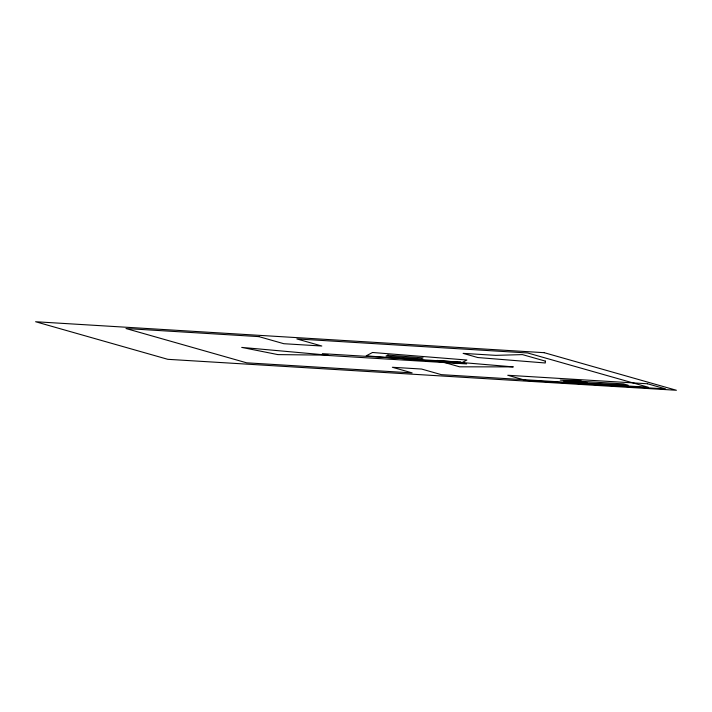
<?xml version="1.0" encoding="UTF-8"?>
<svg xmlns="http://www.w3.org/2000/svg" width="712" height="712" viewBox="0 0 712 712"><rect width="100%" height="100%" fill="white"/><g stroke="black" fill="none" stroke-linecap="round" stroke-linejoin="round"><path stroke-width="1.07" d="M545.356 361.118L545.312 362.987L477.779 357.54L463.12 353.375L495.792 355.359L522.421 354.603L545.356 361.118M372.51 352.485L366.253 355.804L460.628 363.343L466.885 360.023L372.51 352.485M387.933 355.083L385.984 356.116L421.095 358.919L423.044 357.887L387.933 355.083M565.924 380.813L563.771 381.071L584.774 382.967L628.126 385.21L623.543 383.901L582.345 381.401L586.928 382.7L560.237 380.075L575.759 380.404L581.455 381.142L565.924 380.813M513.112 366.885L459.632 366.822L437.15 360.432L513.112 366.885M327.885 355.155L277.876 354.603L241.715 347.403L327.885 355.155M544.182 352.68L35.6 321.735L167.818 359.32L676.4 390.265L544.182 352.68M258.857 336.616L125.997 328.535L246.619 362.817L412.141 372.892L392.357 367.267L421.593 369.047L441.378 374.663L648.285 387.257L527.672 352.974L296.851 338.93L321.806 346.023L283.812 343.709L258.857 336.616M460.148 362.052L322.331 353.668L328.837 355.519L466.645 363.903L460.148 362.052M647.519 383.768L507.745 375.268L525.839 380.413L665.622 388.912L647.519 383.768"/></g></svg>
